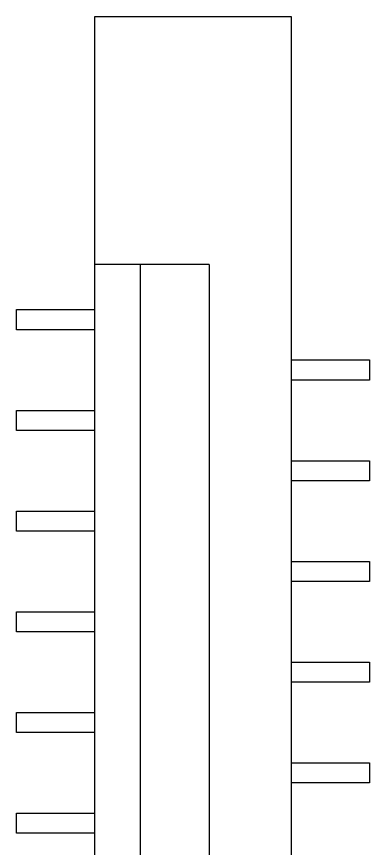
# Model space of a CAD drawing. Header units: millimetres. Extents: x 563 to 681, y 173 to 284.
# Drawn here: x 644.68 to 648.18, y 254.83 to 263.09 of the extents above; entities that cross this region are included whole.
import ezdxf

# ---------------------------------------------------------------- set-up
doc = ezdxf.new("R2010")
doc.units = ezdxf.units.MM
doc.header["$LTSCALE"] = 30.734
doc.layers.get('0').update_dxf_attribs({"linetype": 'CONTINUOUS'})

msp = doc.modelspace()

# ---------------------------------------------------------------- linework, layer by layer
at = {"linetype": 'Continuous'}
for p, q in [((645.4556, 246.5738), (645.4556, 263.0938)), ((645.4556, 263.0938), (647.4056, 263.0938)), ((647.4056, 263.0938), (647.4056, 246.5738)), ((646.5895, 260.6338), (645.4556, 260.6338)), ((645.9051, 260.6338), (645.9051, 249.0338)), ((646.5895, 260.6338), (646.5895, 249.0338)), ((644.6806, 259.9838), (644.6806, 260.1838)), ((644.6806, 260.1838), (645.4556, 260.1838)), ((645.4556, 259.9838), (644.6806, 259.9838)), ((647.4056, 259.6838), (648.1806, 259.6838)), ((648.1806, 259.6838), (648.1806, 259.4838)), ((648.1806, 259.4838), (647.4056, 259.4838)), ((644.6806, 258.9838), (644.6806, 259.1838)), ((644.6806, 259.1838), (645.4556, 259.1838)), ((645.4556, 258.9838), (644.6806, 258.9838)), ((647.4056, 258.6838), (648.1806, 258.6838)), ((648.1806, 258.6838), (648.1806, 258.4838)), ((648.1806, 258.4838), (647.4056, 258.4838)), ((644.6806, 257.9838), (644.6806, 258.1838)), ((644.6806, 258.1838), (645.4556, 258.1838)), ((645.4556, 257.9838), (644.6806, 257.9838)), ((647.4056, 257.6838), (648.1806, 257.6838)), ((648.1806, 257.6838), (648.1806, 257.4838)), ((648.1806, 257.4838), (647.4056, 257.4838)), ((644.6806, 256.9838), (644.6806, 257.1838)), ((644.6806, 257.1838), (645.4556, 257.1838)), ((645.4556, 256.9838), (644.6806, 256.9838)), ((647.4056, 256.6838), (648.1806, 256.6838)), ((648.1806, 256.6838), (648.1806, 256.4838)), ((648.1806, 256.4838), (647.4056, 256.4838)), ((644.6806, 255.9838), (644.6806, 256.1838)), ((644.6806, 256.1838), (645.4556, 256.1838)), ((645.4556, 255.9838), (644.6806, 255.9838)), ((647.4056, 255.6838), (648.1806, 255.6838)), ((648.1806, 255.6838), (648.1806, 255.4838)), ((648.1806, 255.4838), (647.4056, 255.4838)), ((644.6806, 254.9838), (644.6806, 255.1838)), ((644.6806, 255.1838), (645.4556, 255.1838)), ((645.4556, 254.9838), (644.6806, 254.9838))]:
    msp.add_line(p, q, dxfattribs=at)

doc.saveas('drawing.dxf')
